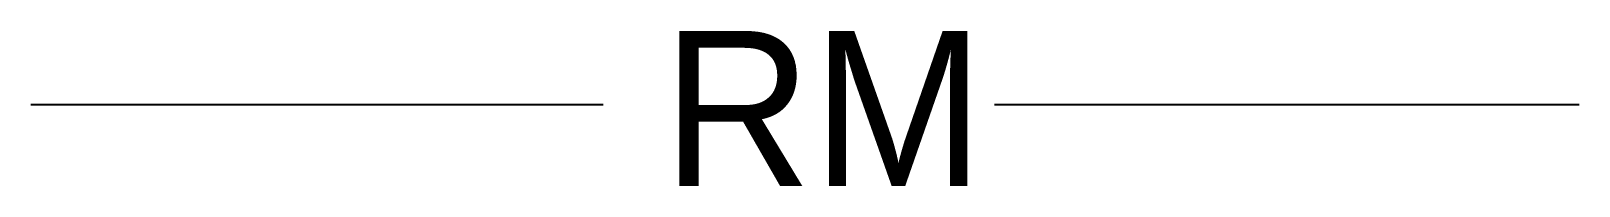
# Model space of a CAD drawing. Header units: metres. Extents: x -64797 to -61953, y -111937 to -111653.
import ezdxf

# ---------------------------------------------------------------- set-up
doc = ezdxf.new("R2010")
doc.units = ezdxf.units.M
doc.layers.add('G', color=3, linetype='Continuous')
doc.layers.add('R', color=3, linetype='Continuous')

msp = doc.modelspace()

# ---------------------------------------------------------------- linework, layer by layer
at = {"layer": 'G'}
for p, q in [((-64797.44, -111787.72), (-63746.11, -111787.72)), ((-63027.09, -111787.72), (-61952.88, -111787.72))]:
    msp.add_line(p, q, dxfattribs=at)

# ---------------------------------------------------------------- texts
at = {"layer": 'R'}
msp.add_text('RM', height=284.46, dxfattribs=at).set_placement((-63637.16, -111937.43))

doc.saveas('drawing.dxf')
